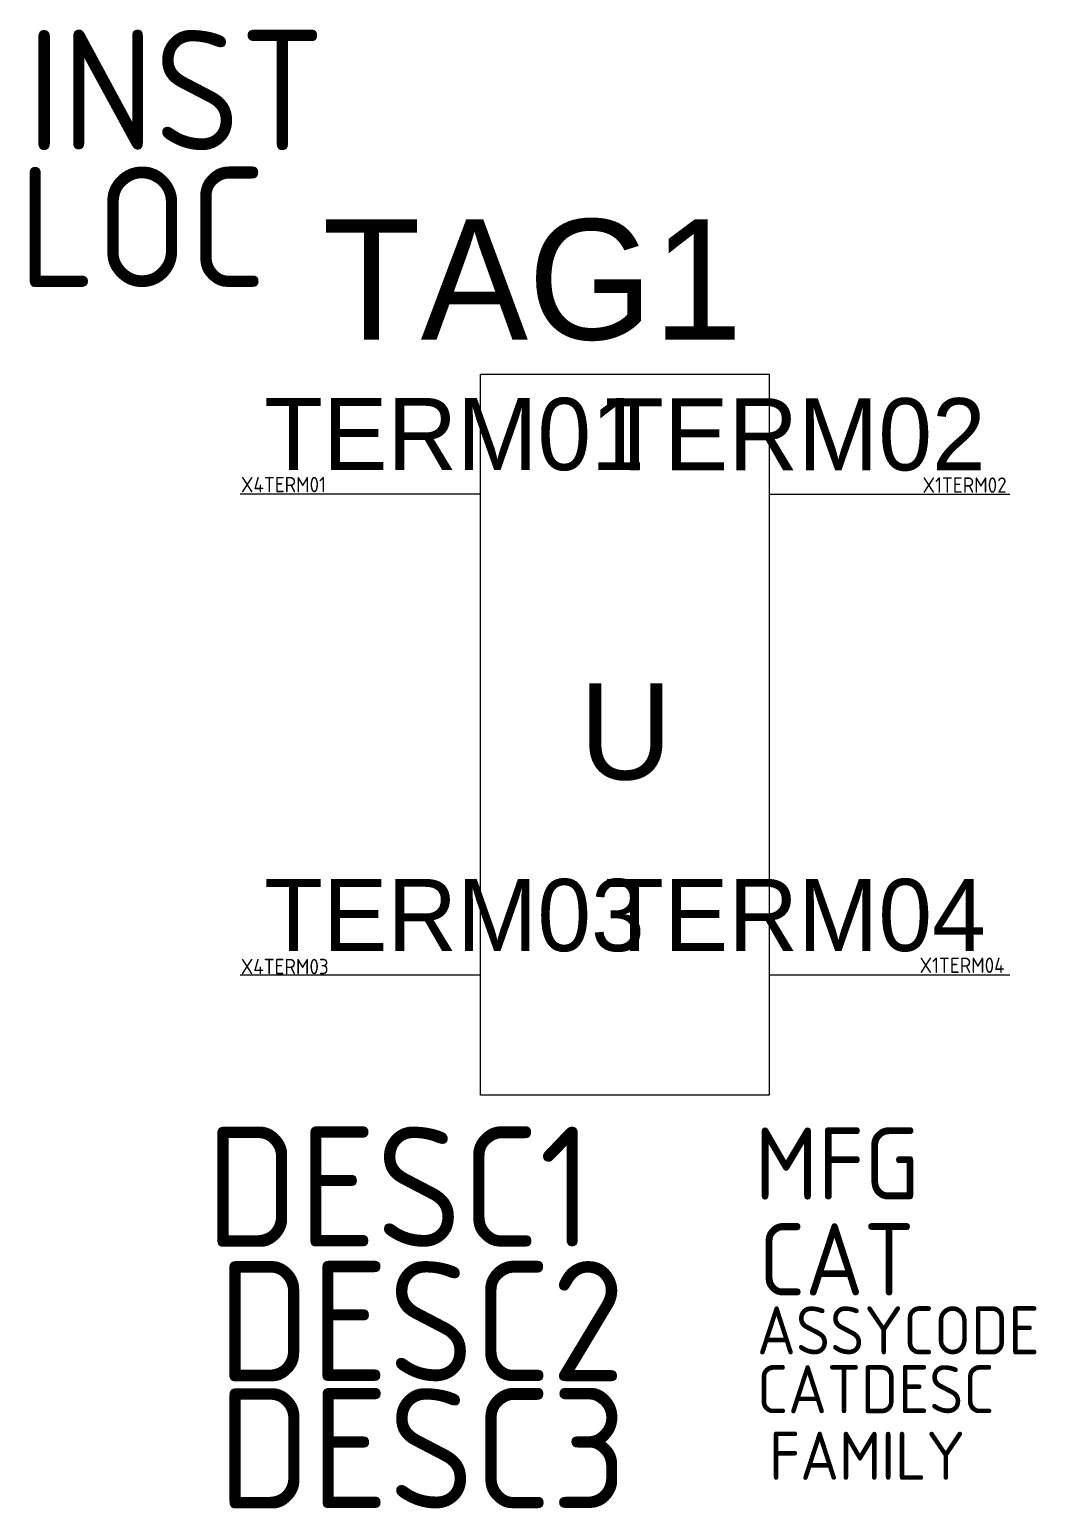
# Model space of a CAD drawing. Header units: millimetres. Extents: x -22.4 to -1.4, y -20.6 to 10.2.
import ezdxf
from ezdxf.enums import TextEntityAlignment as Align

# ---------------------------------------------------------------- set-up
doc = ezdxf.new("R2010")
doc.units = ezdxf.units.MM
doc.styles.add('WD_IEC', font='isocp2.shx', dxfattribs={"width": 0.9, "height": 4})

msp = doc.modelspace()

# ---------------------------------------------------------------- linework, layer by layer
for p, q in [((-13, 0.5), (-18, 0.5)), ((-7, 0.5), (-2, 0.5)), ((-13, -9.5), (-18, -9.5)), ((-2, -9.5), (-7, -9.5))]:
    msp.add_line(p, q)
msp.add_lwpolyline([(-7, 3), (-7, -12), (-13, -12), (-13, 3)], close=True)

# ---------------------------------------------------------------- texts
at = {"style": 'WD_IEC'}
for tag, height, flags, p in [('INST', 2.5, 1, (-16.236, 7.659)), ('LOC', 2.5, 1, (-17.454, 4.811)), ('X1TERM02', 0.32, 1, (-2.064, 0.532)), ('X1TERM04', 0.32, 1, (-2.107, -9.457)), ('DESC1', 2.5, 1, (-10.657, -15.153)), ('MFG', 1.5, 1, (-3.876, -14.171)), ('CAT', 1.5, 9, (-3.977, -16.164)), ('DESC2', 2.5, 1, (-9.998, -17.95)), ('DESC3', 2.5, 1, (-9.947, -20.595))]:
    msp.add_attdef(tag, text='', height=height, dxfattribs=dict(at, flags=flags)).set_placement(p, align=Align.RIGHT)
for tag, p, s, height in [('TAG1', (-16.285, 3.72), 'K', 2.5), ('TERM01', (-17.5, 1.004), '1', 1.5), ('TERM03', (-17.501, -9.002), 'N', 1.5)]:
    msp.add_attdef(tag, p, s, height=height)
for tag, text, p in [('TERM02', '2', (-2.499, 0.999)), ('TERM04', 'N', (-2.499, -9))]:
    msp.add_attdef(tag, text=text, height=1.5).set_placement(p, align=Align.RIGHT)
at = {"style": 'WD_IEC', "flags": 1}
for tag, p, s, height in [('X4TERM01', (-17.98, 0.542), '', 0.32), ('X4TERM03', (-17.983, -9.483), '', 0.32), ('ASSYCODE', (-7.252, -17.391), '', 1), ('CATDESC', (-7.252, -18.615), '', 1), ('FAMILY', (-7, -20), 'CR_ACKO', 1)]:
    msp.add_attdef(tag, p, s, height=height, dxfattribs=at)
msp.add_attdef('U', text='<U<', height=2).set_placement((-9.979, -5.431), align=Align.CENTER)

doc.saveas('drawing.dxf')
